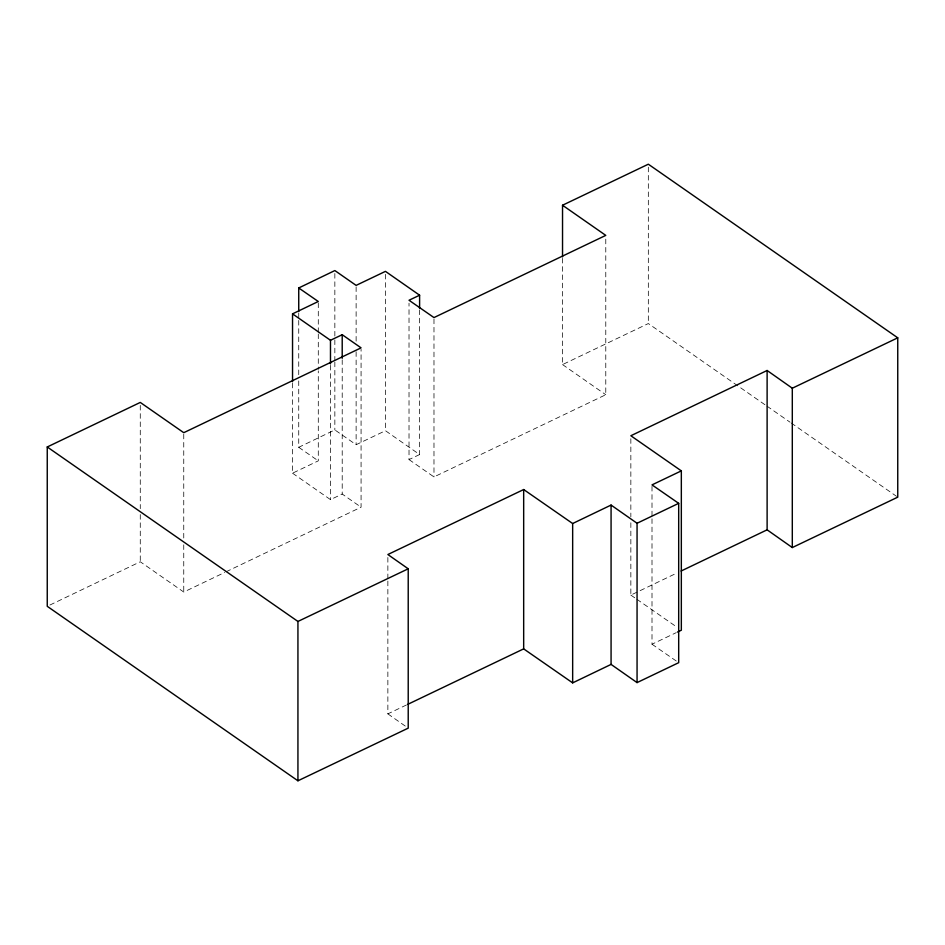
<?xml version="1.0" encoding="UTF-8"?>
<svg xmlns="http://www.w3.org/2000/svg" width="945" height="945" viewBox="0 0 945 945"><rect width="100%" height="100%" fill="white"/><g stroke="black" fill="none" stroke-linecap="round" stroke-linejoin="round"><path stroke-width="0.71" stroke-dasharray="4.72 3.54" d="M298.738 380.918L298.738 447.304L334.849 429.916L356.123 444.717L385.454 430.707L419.604 454.545L409.02 459.589L409.02 303.191M292.537 383.197L292.537 473.197L318.288 460.853L318.288 370.853M49.908 605.036L140.273 561.767L183.755 592.042L224.768 572.41M562.535 258.351L562.535 364.581L648.329 323.556L765.769 405.299M226.091 571.772L361.073 507.193L361.073 349.331M409.02 459.589L433.979 476.918L605.78 394.726L605.78 238.329M630.847 522.798L630.847 595.09L677.152 572.918M387.863 581.081L387.863 713.865L406.504 704.946M652.003 518.817L652.003 644.218L676.23 632.654M292.537 473.197L330.478 499.621L342.208 494.046L361.073 507.193M652.003 644.218L676.254 661.004M298.738 447.304L318.288 460.853M766.986 406.149L789.985 422.155M791.201 423.006L896.533 496.326M562.535 364.581L605.78 394.726M630.847 595.09L635.654 598.433M636.859 599.272L676.525 626.866M387.863 713.865L405.818 726.469M652.003 486.356L652.003 517.34M648.329 167.159L648.329 323.556M630.847 438.704L630.847 516.891M433.979 319.056L433.979 476.918M419.604 309.96L419.604 454.545M387.863 557.479L387.863 579.604M385.454 274.322L385.454 430.707M356.123 286.855L356.123 341.44M356.123 351.764L356.123 444.717M342.208 359.785L342.208 494.046M334.849 273.518L334.849 338.44M334.849 339.916L334.849 360.565M334.849 362.041L334.849 429.916M330.478 365.361L330.478 499.621M318.288 302.979L318.288 332.486M318.288 333.963L318.288 369.377M298.738 313.043L298.738 318.949M298.738 320.426L298.738 375.011M183.755 434.168L183.755 538.922M183.755 544.828L183.755 592.042M140.273 405.381L140.273 508.658M140.273 514.553L140.273 561.767"/><path stroke-width="1.42" d="M298.738 311.566L298.738 287.965L334.849 270.565L356.123 285.378L385.454 271.369L419.604 295.206L419.604 308.483M298.738 287.965L318.288 301.502L292.537 313.858L330.478 340.283L342.208 334.707L361.073 347.854L183.755 432.692L140.273 402.428L47.25 446.973L47.25 606.312L297.935 780.794L408.216 728.146L408.216 568.795L387.863 554.526L523.672 489.534L572.658 523.518L611.072 505.067L637.06 523.258L637.06 682.597L678.687 662.681L678.687 503.342L652.003 484.88L681.333 470.87L681.333 630.22L677.506 632.04M523.672 489.534L523.672 648.872L572.658 682.869L611.072 664.406L637.06 682.597M562.535 256.886L562.535 205.242L648.329 164.206L897.75 337.826L897.75 497.164L792.3 547.557L767.116 529.826L767.116 370.487L630.847 435.751L681.333 470.87M637.06 523.258L678.687 503.342M681.121 571.016L767.116 529.826M407.838 704.308L523.672 648.872M419.604 295.206L409.02 300.25L433.979 317.579L605.78 235.388L562.535 205.242M47.25 446.973L297.935 621.444L408.216 568.795M767.116 370.487L792.3 388.218L897.75 337.826M792.3 388.218L792.3 547.557M611.072 505.067L611.072 664.406M572.658 523.518L572.658 682.869M342.208 334.707L342.208 358.309M330.478 340.283L330.478 363.884M297.935 621.444L297.935 780.794M292.537 313.858L292.537 381.721"/></g></svg>
